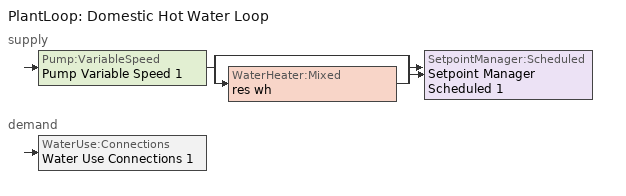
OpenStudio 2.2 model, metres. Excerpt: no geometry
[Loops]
PlantLoop 'Domestic Hot Water Loop'
 supply: Pump:VariableSpeed 'Pump Variable Speed 1' > split
  | bypass
  | WaterHeater:Mixed 'res wh'
  join > SetpointManager:Scheduled 'Setpoint Manager Scheduled 1'
 demand: WaterUse:Connections 'Water Use Connections 1'
[Sizing:Zone]
garage zone: Zone Cooling Design Supply Air Temperature Input Method=SupplyAirTemperature; Zone Cooling Design Supply Air Temperature {C}=14; Zone Cooling Design Supply Air Temperature Difference {deltaC}=11.11; Zone Heating Design Supply Air Temperature Input Method=SupplyAirTemperature; Zone Heating Design Supply Air Temperature {C}=40; Zone Heating Design Supply Air Temperature Difference {deltaC}=11.11; Zone Cooling Design Supply Air Humidity Ratio {kg-H2O/kg-air}=0.0085; Zone Heating Design Supply Air Humidity Ratio {kg-H2O/kg-air}=0.008; Cooling Design Air Flow Method=DesignDay; Heating Design Air Flow Method=DesignDay; Account for Dedicated Outdoor Air System=No; Dedicated Outdoor Air System Control Strategy=NeutralSupplyAir; Dedicated Outdoor Air Low Setpoint Temperature for Design {C}=autosize; Dedicated Outdoor Air High Setpoint Temperature for Design {C}=autosize
[PlantLoop]
Domestic Hot Water Loop: Glycol Concentration=0; Maximum Loop Flow Rate {m3/s}=0.01; Plant Loop Volume {m3}=0.003; Load Distribution Scheme=Optimal
[Sizing:Plant]
Domestic Hot Water Loop: Loop Type=Heating; Design Loop Exit Temperature {C}=52.6667; Loop Design Temperature Difference {deltaC}=5.55556; Sizing Option=NonCoincident; Zone Timesteps in Averaging Window=1; Coincident Sizing Factor Mode=None
[Pump:VariableSpeed]
Pump Variable Speed 1: Rated Flow Rate {m3/s}=0.01; Rated Pump Head {Pa}=1; Rated Power Consumption {W}=0; Motor Efficiency=1; Fraction of Motor Inefficiencies to Fluid Stream=0; Coefficient 1 of the Part Load Performance Curve=0; Coefficient 2 of the Part Load Performance Curve=1; Coefficient 3 of the Part Load Performance Curve=0; Coefficient 4 of the Part Load Performance Curve=0; Pump Control Type=Intermittent
[SetpointManager:Scheduled]
Setpoint Manager Scheduled 1: Control Variable=Temperature; Schedule=dhw temp
[WaterHeater:Mixed]
res wh: Tank Volume {m3}=0.107884; Setpoint Temperature Schedule=WH Setpoint Temp; Deadband Temperature Difference {deltaC}=2; Maximum Temperature Limit {C}=99; Heater Control Type=Cycle; Heater Maximum Capacity {W}=11722.8; Heater Minimum Capacity {W}=0; Heater Fuel Type=NaturalGas; Heater Thermal Efficiency=0.773298; Off Cycle Parasitic Fuel Consumption Rate {W}=0; Off Cycle Parasitic Fuel Type=Electricity; Off Cycle Parasitic Heat Fraction to Tank=0; On Cycle Parasitic Fuel Consumption Rate {W}=0; On Cycle Parasitic Fuel Type=Electricity; On Cycle Parasitic Heat Fraction to Tank=0; Ambient Temperature Indicator=ThermalZone; Ambient Temperature Thermal Zone=garage zone; Off Cycle Loss Coefficient to Ambient Temperature {W/K}=4.15715; Off Cycle Loss Fraction to Thermal Zone=0.64; On Cycle Loss Coefficient to Ambient Temperature {W/K}=4.15715; On Cycle Loss Fraction to Thermal Zone=1; Use Side Effectiveness=1; Source Side Effectiveness=1; Use Side Design Flow Rate {m3/s}=autosize; Source Side Design Flow Rate {m3/s}=autosize; Indirect Water Heating Recovery Time {hr}=1.5
[WaterUse:Connections]
Water Use Connections 1: Water Use Equipment Name 1=residential clothes washer
[ElectricEquipment:Definition]
residential clothes washer: Design Level Calculation Method=EquipmentLevel; Design Level {W}=7823.37; Fraction Latent=0; Fraction Radiant=0.48; Fraction Lost=0.2
[WaterUse:Equipment:Definition]
residential clothes washer: Peak Flow Rate {m3/s}=0.000699126; Target Temperature Schedule=residential clothes washer temperature schedule
[Schedule:Constant]
Name | Value
dhw temp; WH Setpoint Temp | 52.6667
residential clothes washer temperature schedule | 33.6111
